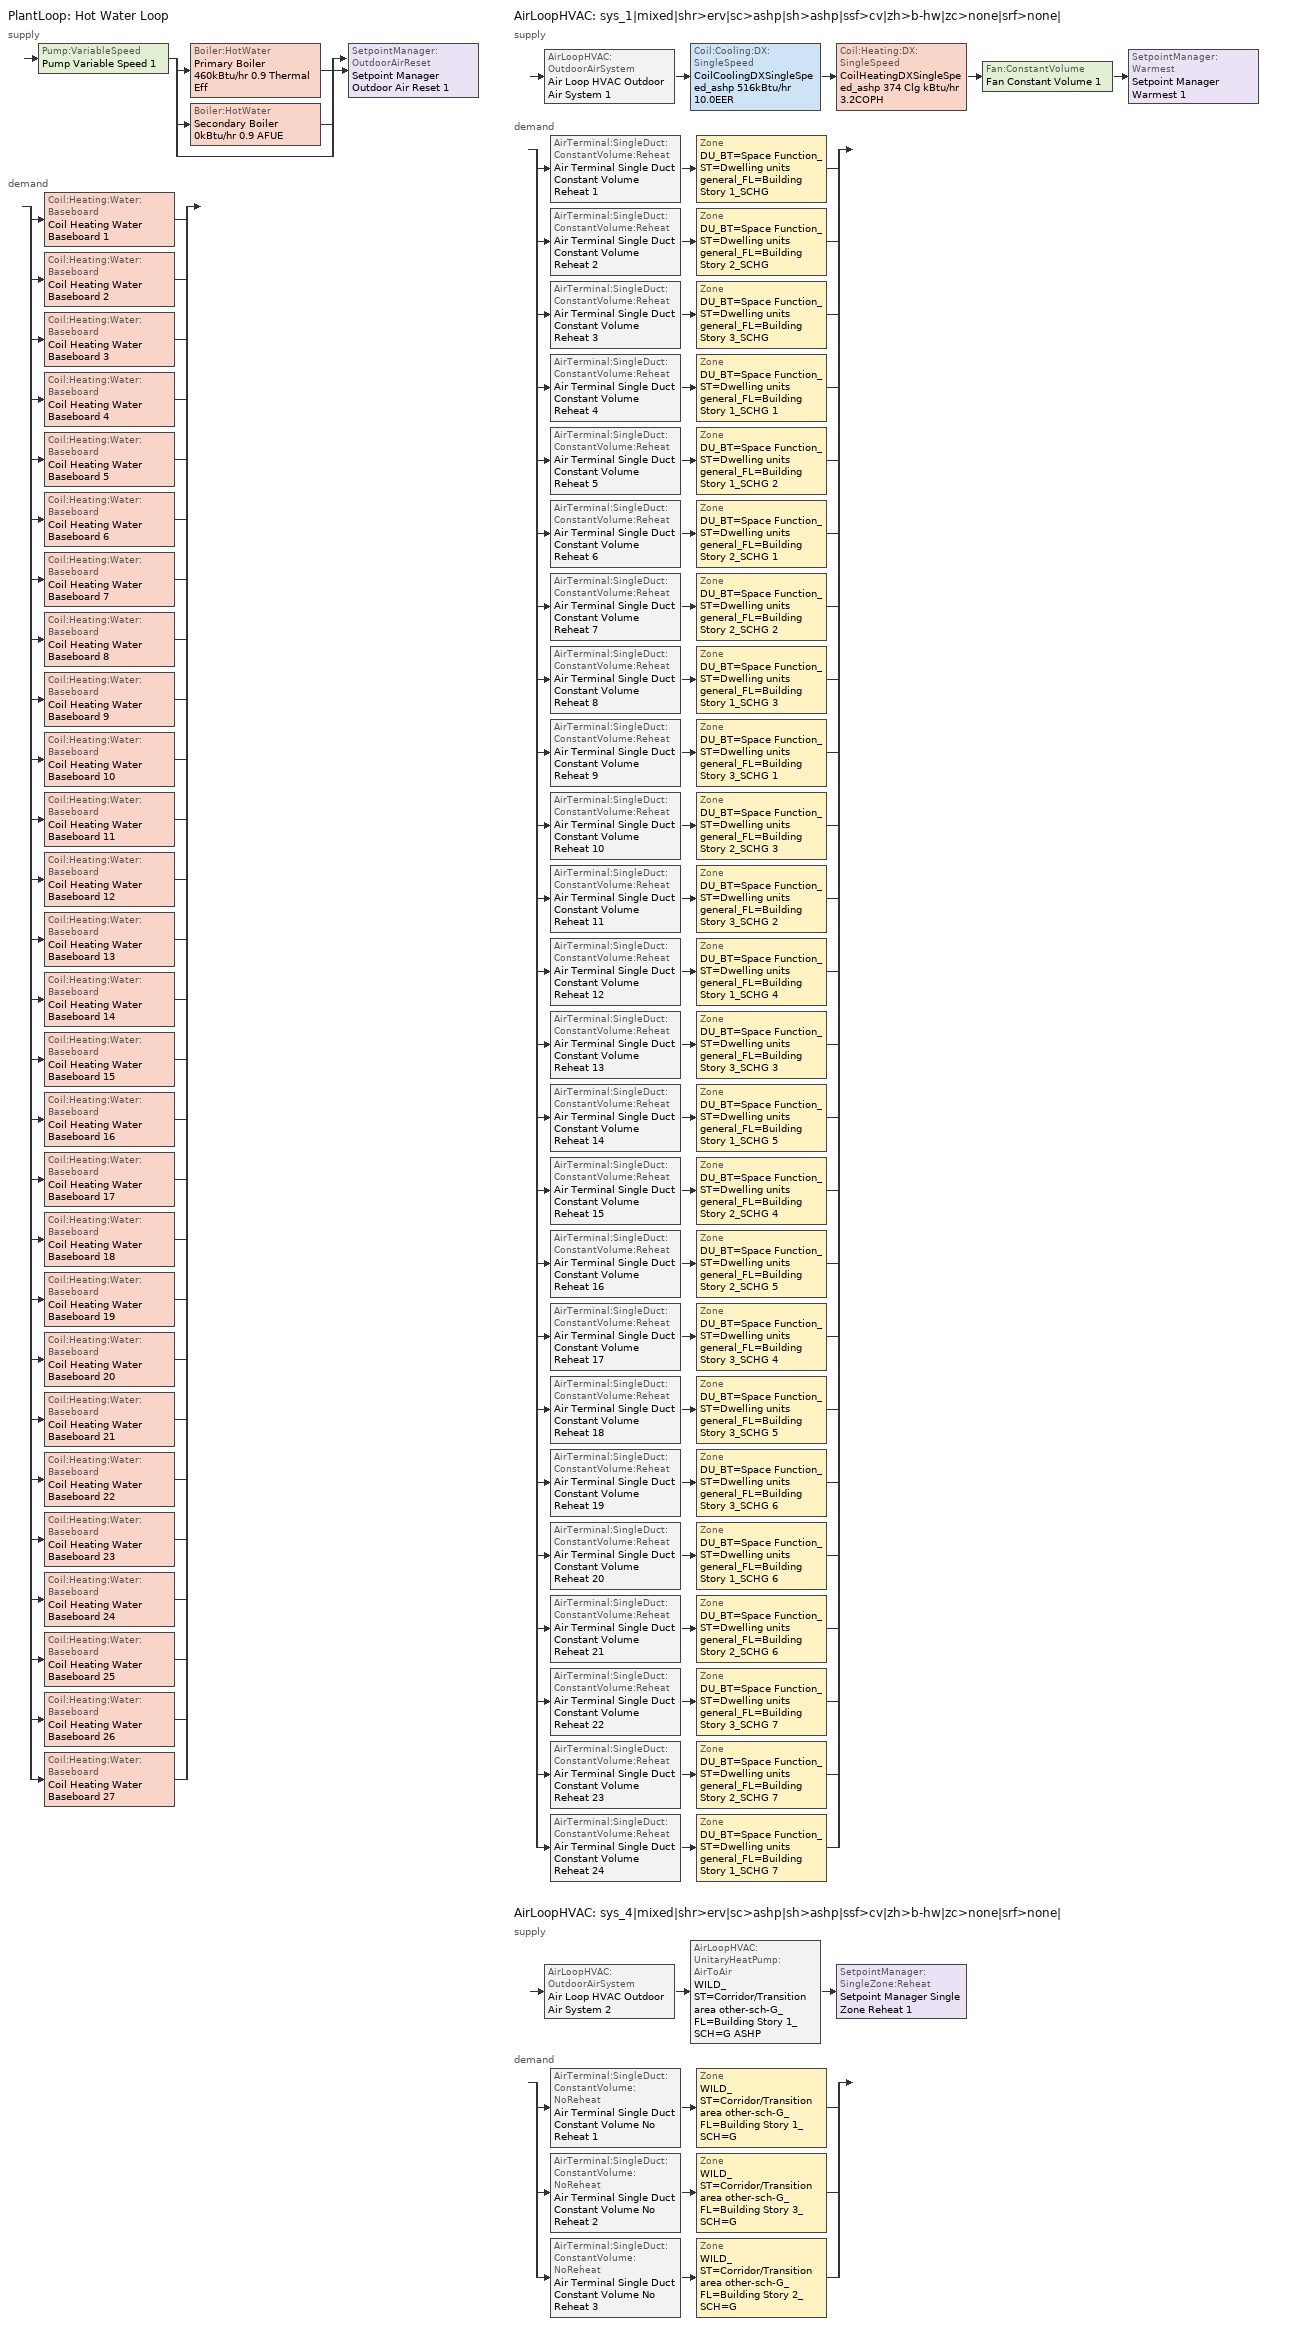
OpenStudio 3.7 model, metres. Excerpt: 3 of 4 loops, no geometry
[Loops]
PlantLoop 'Hot Water Loop'
 supply: Pump:VariableSpeed 'Pump Variable Speed 1' > split
  | Boiler:HotWater 'Primary Boiler 460kBtu/hr 0.9 Thermal Eff'
  | Boiler:HotWater 'Secondary Boiler 0kBtu/hr 0.9 AFUE'
  | bypass
  join > SetpointManager:OutdoorAirReset 'Setpoint Manager Outdoor Air Reset 1'
 demand: split
  | Coil:Heating:Water:Baseboard 'Coil Heating Water Baseboard 1'
  | Coil:Heating:Water:Baseboard 'Coil Heating Water Baseboard 2'
  | Coil:Heating:Water:Baseboard 'Coil Heating Water Baseboard 3'
  | Coil:Heating:Water:Baseboard 'Coil Heating Water Baseboard 4'
  | Coil:Heating:Water:Baseboard 'Coil Heating Water Baseboard 5'
  | Coil:Heating:Water:Baseboard 'Coil Heating Water Baseboard 6'
  | Coil:Heating:Water:Baseboard 'Coil Heating Water Baseboard 7'
  | Coil:Heating:Water:Baseboard 'Coil Heating Water Baseboard 8'
  | Coil:Heating:Water:Baseboard 'Coil Heating Water Baseboard 9'
  | Coil:Heating:Water:Baseboard 'Coil Heating Water Baseboard 10'
  | Coil:Heating:Water:Baseboard 'Coil Heating Water Baseboard 11'
  | Coil:Heating:Water:Baseboard 'Coil Heating Water Baseboard 12'
  | Coil:Heating:Water:Baseboard 'Coil Heating Water Baseboard 13'
  | Coil:Heating:Water:Baseboard 'Coil Heating Water Baseboard 14'
  | Coil:Heating:Water:Baseboard 'Coil Heating Water Baseboard 15'
  | Coil:Heating:Water:Baseboard 'Coil Heating Water Baseboard 16'
  | Coil:Heating:Water:Baseboard 'Coil Heating Water Baseboard 17'
  | Coil:Heating:Water:Baseboard 'Coil Heating Water Baseboard 18'
  | Coil:Heating:Water:Baseboard 'Coil Heating Water Baseboard 19'
  | Coil:Heating:Water:Baseboard 'Coil Heating Water Baseboard 20'
  | Coil:Heating:Water:Baseboard 'Coil Heating Water Baseboard 21'
  | Coil:Heating:Water:Baseboard 'Coil Heating Water Baseboard 22'
  | Coil:Heating:Water:Baseboard 'Coil Heating Water Baseboard 23'
  | Coil:Heating:Water:Baseboard 'Coil Heating Water Baseboard 24'
  | Coil:Heating:Water:Baseboard 'Coil Heating Water Baseboard 25'
  | Coil:Heating:Water:Baseboard 'Coil Heating Water Baseboard 26'
  | Coil:Heating:Water:Baseboard 'Coil Heating Water Baseboard 27'
AirLoopHVAC 'sys_1|mixed|shr>erv|sc>ashp|sh>ashp|ssf>cv|zh>b-hw|zc>none|srf>none|'
 supply: AirLoopHVAC:OutdoorAirSystem 'Air Loop HVAC Outdoor Air System 1' > Coil:Cooling:DX:SingleSpeed 'CoilCoolingDXSingleSpeed_ashp 516kBtu/hr 10.0EER' > Coil:Heating:DX:SingleSpeed 'CoilHeatingDXSingleSpeed_ashp 374 Clg kBtu/hr 3.2COPH' > Fan:ConstantVolume 'Fan Constant Volume 1' > SetpointManager:Warmest 'Setpoint Manager Warmest 1'
 demand: split
  | AirTerminal:SingleDuct:ConstantVolume:Reheat 'Air Terminal Single Duct Constant Volume Reheat 1' > Zone 'DU_BT=Space Function_ST=Dwelling units general_FL=Building Story 1_SCHG'
  | AirTerminal:SingleDuct:ConstantVolume:Reheat 'Air Terminal Single Duct Constant Volume Reheat 2' > Zone 'DU_BT=Space Function_ST=Dwelling units general_FL=Building Story 2_SCHG'
  | AirTerminal:SingleDuct:ConstantVolume:Reheat 'Air Terminal Single Duct Constant Volume Reheat 3' > Zone 'DU_BT=Space Function_ST=Dwelling units general_FL=Building Story 3_SCHG'
  | AirTerminal:SingleDuct:ConstantVolume:Reheat 'Air Terminal Single Duct Constant Volume Reheat 4' > Zone 'DU_BT=Space Function_ST=Dwelling units general_FL=Building Story 1_SCHG 1'
  | AirTerminal:SingleDuct:ConstantVolume:Reheat 'Air Terminal Single Duct Constant Volume Reheat 5' > Zone 'DU_BT=Space Function_ST=Dwelling units general_FL=Building Story 1_SCHG 2'
  | AirTerminal:SingleDuct:ConstantVolume:Reheat 'Air Terminal Single Duct Constant Volume Reheat 6' > Zone 'DU_BT=Space Function_ST=Dwelling units general_FL=Building Story 2_SCHG 1'
  | AirTerminal:SingleDuct:ConstantVolume:Reheat 'Air Terminal Single Duct Constant Volume Reheat 7' > Zone 'DU_BT=Space Function_ST=Dwelling units general_FL=Building Story 2_SCHG 2'
  | AirTerminal:SingleDuct:ConstantVolume:Reheat 'Air Terminal Single Duct Constant Volume Reheat 8' > Zone 'DU_BT=Space Function_ST=Dwelling units general_FL=Building Story 1_SCHG 3'
  | AirTerminal:SingleDuct:ConstantVolume:Reheat 'Air Terminal Single Duct Constant Volume Reheat 9' > Zone 'DU_BT=Space Function_ST=Dwelling units general_FL=Building Story 3_SCHG 1'
  | AirTerminal:SingleDuct:ConstantVolume:Reheat 'Air Terminal Single Duct Constant Volume Reheat 10' > Zone 'DU_BT=Space Function_ST=Dwelling units general_FL=Building Story 2_SCHG 3'
  | AirTerminal:SingleDuct:ConstantVolume:Reheat 'Air Terminal Single Duct Constant Volume Reheat 11' > Zone 'DU_BT=Space Function_ST=Dwelling units general_FL=Building Story 3_SCHG 2'
  | AirTerminal:SingleDuct:ConstantVolume:Reheat 'Air Terminal Single Duct Constant Volume Reheat 12' > Zone 'DU_BT=Space Function_ST=Dwelling units general_FL=Building Story 1_SCHG 4'
  | AirTerminal:SingleDuct:ConstantVolume:Reheat 'Air Terminal Single Duct Constant Volume Reheat 13' > Zone 'DU_BT=Space Function_ST=Dwelling units general_FL=Building Story 3_SCHG 3'
  | AirTerminal:SingleDuct:ConstantVolume:Reheat 'Air Terminal Single Duct Constant Volume Reheat 14' > Zone 'DU_BT=Space Function_ST=Dwelling units general_FL=Building Story 1_SCHG 5'
  | AirTerminal:SingleDuct:ConstantVolume:Reheat 'Air Terminal Single Duct Constant Volume Reheat 15' > Zone 'DU_BT=Space Function_ST=Dwelling units general_FL=Building Story 2_SCHG 4'
  | AirTerminal:SingleDuct:ConstantVolume:Reheat 'Air Terminal Single Duct Constant Volume Reheat 16' > Zone 'DU_BT=Space Function_ST=Dwelling units general_FL=Building Story 2_SCHG 5'
  | AirTerminal:SingleDuct:ConstantVolume:Reheat 'Air Terminal Single Duct Constant Volume Reheat 17' > Zone 'DU_BT=Space Function_ST=Dwelling units general_FL=Building Story 3_SCHG 4'
  | AirTerminal:SingleDuct:ConstantVolume:Reheat 'Air Terminal Single Duct Constant Volume Reheat 18' > Zone 'DU_BT=Space Function_ST=Dwelling units general_FL=Building Story 3_SCHG 5'
  | AirTerminal:SingleDuct:ConstantVolume:Reheat 'Air Terminal Single Duct Constant Volume Reheat 19' > Zone 'DU_BT=Space Function_ST=Dwelling units general_FL=Building Story 3_SCHG 6'
  | AirTerminal:SingleDuct:ConstantVolume:Reheat 'Air Terminal Single Duct Constant Volume Reheat 20' > Zone 'DU_BT=Space Function_ST=Dwelling units general_FL=Building Story 1_SCHG 6'
  | AirTerminal:SingleDuct:ConstantVolume:Reheat 'Air Terminal Single Duct Constant Volume Reheat 21' > Zone 'DU_BT=Space Function_ST=Dwelling units general_FL=Building Story 2_SCHG 6'
  | AirTerminal:SingleDuct:ConstantVolume:Reheat 'Air Terminal Single Duct Constant Volume Reheat 22' > Zone 'DU_BT=Space Function_ST=Dwelling units general_FL=Building Story 3_SCHG 7'
  | AirTerminal:SingleDuct:ConstantVolume:Reheat 'Air Terminal Single Duct Constant Volume Reheat 23' > Zone 'DU_BT=Space Function_ST=Dwelling units general_FL=Building Story 2_SCHG 7'
  | AirTerminal:SingleDuct:ConstantVolume:Reheat 'Air Terminal Single Duct Constant Volume Reheat 24' > Zone 'DU_BT=Space Function_ST=Dwelling units general_FL=Building Story 1_SCHG 7'
AirLoopHVAC 'sys_4|mixed|shr>erv|sc>ashp|sh>ashp|ssf>cv|zh>b-hw|zc>none|srf>none|'
 supply: AirLoopHVAC:OutdoorAirSystem 'Air Loop HVAC Outdoor Air System 2' > AirLoopHVAC:UnitaryHeatPump:AirToAir 'WILD_ST=Corridor/Transition area other-sch-G_FL=Building Story 1_SCH=G ASHP' > SetpointManager:SingleZone:Reheat 'Setpoint Manager Single Zone Reheat 1'
 demand: split
  | AirTerminal:SingleDuct:ConstantVolume:NoReheat 'Air Terminal Single Duct Constant Volume No Reheat 1' > Zone 'WILD_ST=Corridor/Transition area other-sch-G_FL=Building Story 1_SCH=G'
  | AirTerminal:SingleDuct:ConstantVolume:NoReheat 'Air Terminal Single Duct Constant Volume No Reheat 2' > Zone 'WILD_ST=Corridor/Transition area other-sch-G_FL=Building Story 3_SCH=G'
  | AirTerminal:SingleDuct:ConstantVolume:NoReheat 'Air Terminal Single Duct Constant Volume No Reheat 3' > Zone 'WILD_ST=Corridor/Transition area other-sch-G_FL=Building Story 2_SCH=G'
[Sizing:Zone] Zone Cooling Design Supply Air Temperature Input Method=TemperatureDifference; Zone Cooling Design Supply Air Temperature {C}=14; Zone Cooling Design Supply Air Temperature Difference {deltaC}=11; Zone Heating Design Supply Air Temperature Input Method=TemperatureDifference; Zone Heating Design Supply Air Temperature {C}=40; Zone Heating Design Supply Air Temperature Difference {deltaC}=21; Zone Cooling Design Supply Air Humidity Ratio {kg-H2O/kg-air}=0.0085; Zone Heating Design Supply Air Humidity Ratio {kg-H2O/kg-air}=0.008; Zone Heating Sizing Factor=1.3; Zone Cooling Sizing Factor=1; Cooling Design Air Flow Method=DesignDay; Heating Design Air Flow Method=DesignDay; Account for Dedicated Outdoor Air System=No; Dedicated Outdoor Air System Control Strategy=NeutralSupplyAir; Dedicated Outdoor Air Low Setpoint Temperature for Design {C}=autosize; Dedicated Outdoor Air High Setpoint Temperature for Design {C}=autosize; Zone Load Sizing Method=Sensible Load Only No Latent Load; Zone Latent Cooling Design Supply Air Humidity Ratio Input Method=HumidityRatioDifference; Zone Cooling Design Supply Air Humidity Ratio Difference {kgWater/kgDryAir}=0.005; Zone Latent Heating Design Supply Air Humidity Ratio Input Method=HumidityRatioDifference; Zone Humidification Design Supply Air Humidity Ratio Difference {kgWater/kgDryAir}=0.005
DU_BT=Space Function_ST=Dwelling units general_FL=Building Story 1_SCHG; DU_BT=Space Function_ST=Dwelling units general_FL=Building Story 2_SCHG; DU_BT=Space Function_ST=Dwelling units general_FL=Building Story 3_SCHG; DU_BT=Space Function_ST=Dwelling units general_FL=Building Story 1_SCHG 1; DU_BT=Space Function_ST=Dwelling units general_FL=Building Story 1_SCHG 2; DU_BT=Space Function_ST=Dwelling units general_FL=Building Story 2_SCHG 1; DU_BT=Space Function_ST=Dwelling units general_FL=Building Story 2_SCHG 2; DU_BT=Space Function_ST=Dwelling units general_FL=Building Story 1_SCHG 3; DU_BT=Space Function_ST=Dwelling units general_FL=Building Story 3_SCHG 1; DU_BT=Space Function_ST=Dwelling units general_FL=Building Story 2_SCHG 3; DU_BT=Space Function_ST=Dwelling units general_FL=Building Story 3_SCHG 2; DU_BT=Space Function_ST=Dwelling units general_FL=Building Story 1_SCHG 4; DU_BT=Space Function_ST=Dwelling units general_FL=Building Story 3_SCHG 3; DU_BT=Space Function_ST=Dwelling units general_FL=Building Story 1_SCHG 5; DU_BT=Space Function_ST=Dwelling units general_FL=Building Story 2_SCHG 4; DU_BT=Space Function_ST=Dwelling units general_FL=Building Story 2_SCHG 5; DU_BT=Space Function_ST=Dwelling units general_FL=Building Story 3_SCHG 4; DU_BT=Space Function_ST=Dwelling units general_FL=Building Story 3_SCHG 5; DU_BT=Space Function_ST=Dwelling units general_FL=Building Story 3_SCHG 6; DU_BT=Space Function_ST=Dwelling units general_FL=Building Story 1_SCHG 6; DU_BT=Space Function_ST=Dwelling units general_FL=Building Story 2_SCHG 6; DU_BT=Space Function_ST=Dwelling units general_FL=Building Story 3_SCHG 7; DU_BT=Space Function_ST=Dwelling units general_FL=Building Story 2_SCHG 7; DU_BT=Space Function_ST=Dwelling units general_FL=Building Story 1_SCHG 7; WILD_ST=Corridor/Transition area other-sch-G_FL=Building Story 1_SCH=G; WILD_ST=Corridor/Transition area other-sch-G_FL=Building Story 3_SCH=G; WILD_ST=Corridor/Transition area other-sch-G_FL=Building Story 2_SCH=G
[Zone equipment]
DU_BT=Space Function_ST=Dwelling units general_FL=Building Story 1_SCHG: Zone HVAC Baseboard Convective Water 1, Air Terminal Single Duct Constant Volume Reheat 1
DU_BT=Space Function_ST=Dwelling units general_FL=Building Story 2_SCHG: Zone HVAC Baseboard Convective Water 2, Air Terminal Single Duct Constant Volume Reheat 2
DU_BT=Space Function_ST=Dwelling units general_FL=Building Story 3_SCHG: Zone HVAC Baseboard Convective Water 3, Air Terminal Single Duct Constant Volume Reheat 3
DU_BT=Space Function_ST=Dwelling units general_FL=Building Story 1_SCHG 1: Zone HVAC Baseboard Convective Water 4, Air Terminal Single Duct Constant Volume Reheat 4
DU_BT=Space Function_ST=Dwelling units general_FL=Building Story 1_SCHG 2: Zone HVAC Baseboard Convective Water 5, Air Terminal Single Duct Constant Volume Reheat 5
DU_BT=Space Function_ST=Dwelling units general_FL=Building Story 2_SCHG 1: Zone HVAC Baseboard Convective Water 6, Air Terminal Single Duct Constant Volume Reheat 6
DU_BT=Space Function_ST=Dwelling units general_FL=Building Story 2_SCHG 2: Zone HVAC Baseboard Convective Water 7, Air Terminal Single Duct Constant Volume Reheat 7
DU_BT=Space Function_ST=Dwelling units general_FL=Building Story 1_SCHG 3: Zone HVAC Baseboard Convective Water 8, Air Terminal Single Duct Constant Volume Reheat 8
DU_BT=Space Function_ST=Dwelling units general_FL=Building Story 3_SCHG 1: Zone HVAC Baseboard Convective Water 9, Air Terminal Single Duct Constant Volume Reheat 9
DU_BT=Space Function_ST=Dwelling units general_FL=Building Story 2_SCHG 3: Zone HVAC Baseboard Convective Water 10, Air Terminal Single Duct Constant Volume Reheat 10
DU_BT=Space Function_ST=Dwelling units general_FL=Building Story 3_SCHG 2: Zone HVAC Baseboard Convective Water 11, Air Terminal Single Duct Constant Volume Reheat 11
DU_BT=Space Function_ST=Dwelling units general_FL=Building Story 1_SCHG 4: Zone HVAC Baseboard Convective Water 12, Air Terminal Single Duct Constant Volume Reheat 12
DU_BT=Space Function_ST=Dwelling units general_FL=Building Story 3_SCHG 3: Zone HVAC Baseboard Convective Water 13, Air Terminal Single Duct Constant Volume Reheat 13
DU_BT=Space Function_ST=Dwelling units general_FL=Building Story 1_SCHG 5: Zone HVAC Baseboard Convective Water 14, Air Terminal Single Duct Constant Volume Reheat 14
DU_BT=Space Function_ST=Dwelling units general_FL=Building Story 2_SCHG 4: Zone HVAC Baseboard Convective Water 15, Air Terminal Single Duct Constant Volume Reheat 15
DU_BT=Space Function_ST=Dwelling units general_FL=Building Story 2_SCHG 5: Zone HVAC Baseboard Convective Water 16, Air Terminal Single Duct Constant Volume Reheat 16
DU_BT=Space Function_ST=Dwelling units general_FL=Building Story 3_SCHG 4: Zone HVAC Baseboard Convective Water 17, Air Terminal Single Duct Constant Volume Reheat 17
DU_BT=Space Function_ST=Dwelling units general_FL=Building Story 3_SCHG 5: Zone HVAC Baseboard Convective Water 18, Air Terminal Single Duct Constant Volume Reheat 18
DU_BT=Space Function_ST=Dwelling units general_FL=Building Story 3_SCHG 6: Zone HVAC Baseboard Convective Water 19, Air Terminal Single Duct Constant Volume Reheat 19
DU_BT=Space Function_ST=Dwelling units general_FL=Building Story 1_SCHG 6: Zone HVAC Baseboard Convective Water 20, Air Terminal Single Duct Constant Volume Reheat 20
DU_BT=Space Function_ST=Dwelling units general_FL=Building Story 2_SCHG 6: Zone HVAC Baseboard Convective Water 21, Air Terminal Single Duct Constant Volume Reheat 21
DU_BT=Space Function_ST=Dwelling units general_FL=Building Story 3_SCHG 7: Zone HVAC Baseboard Convective Water 22, Air Terminal Single Duct Constant Volume Reheat 22
DU_BT=Space Function_ST=Dwelling units general_FL=Building Story 2_SCHG 7: Zone HVAC Baseboard Convective Water 23, Air Terminal Single Duct Constant Volume Reheat 23
DU_BT=Space Function_ST=Dwelling units general_FL=Building Story 1_SCHG 7: Zone HVAC Baseboard Convective Water 24, Air Terminal Single Duct Constant Volume Reheat 24
WILD_ST=Corridor/Transition area other-sch-G_FL=Building Story 1_SCH=G: Zone HVAC Baseboard Convective Water 25, Air Terminal Single Duct Constant Volume No Reheat 1
WILD_ST=Corridor/Transition area other-sch-G_FL=Building Story 3_SCH=G: Zone HVAC Baseboard Convective Water 26, Air Terminal Single Duct Constant Volume No Reheat 2
WILD_ST=Corridor/Transition area other-sch-G_FL=Building Story 2_SCH=G: Zone HVAC Baseboard Convective Water 27, Air Terminal Single Duct Constant Volume No Reheat 3
[PlantLoop]
Hot Water Loop: Fluid Type=Water; Glycol Concentration=0; Plant Loop Volume {m3}=Autocalculate; Load Distribution Scheme=Optimal
[Sizing:Plant]
Hot Water Loop: Loop Type=Heating; Design Loop Exit Temperature {C}=82; Loop Design Temperature Difference {deltaC}=16; Sizing Option=NonCoincident; Zone Timesteps in Averaging Window=1; Coincident Sizing Factor Mode=None
[Pump:VariableSpeed]
Pump Variable Speed 1: Rated Pump Head {Pa}=200710; Motor Efficiency=0.855; Pump Control Type=Intermittent; Skin Loss Radiative Fraction=0.5; Design Power Sizing Method=PowerPerFlowPerPressure; Design Electric Power per Unit Flow Rate {W/(m3/s)}=348701.1; Design Shaft Power per Unit Flow Rate per Unit Head {W-s/m3-Pa}=1.28205; Design Minimum Flow Rate Fraction=0
[Boiler:HotWater] Fuel Type=NaturalGas; Nominal Thermal Efficiency=0.9; Normalized Boiler Efficiency Curve=BOILER-EFFFPLR-NECB2011; Water Outlet Upper Temperature Limit {C}=99; Boiler Flow Mode=ConstantFlow; On Cycle Parasitic Electric Load {W}=0; Off Cycle Parasitic Fuel Load {W}=0; Sizing Factor=1
Name | Nominal Capacity {W}
Primary Boiler 460kBtu/hr 0.9 Thermal Eff | 134844
Secondary Boiler 0kBtu/hr 0.9 AFUE | 0.001
[SetpointManager:OutdoorAirReset]
Setpoint Manager Outdoor Air Reset 1: Control Variable=Temperature; Setpoint at Outdoor Low Temperature {C}=82; Outdoor Low Temperature {C}=-16; Setpoint at Outdoor High Temperature {C}=60; Outdoor High Temperature {C}=0; Setpoint Node or NodeList=Hot Water Loop Supply Outlet Node
[AirLoopHVAC] Design Supply Air Flow Rate {m3/s}=autosize; Design Return Air Flow Fraction of Supply Air Flow=1
Name | Availability Schedule
sys_1|mixed|shr>erv|sc>ashp|sh>ashp|ssf>cv|zh>b-hw|zc>none|srf>none| | sys_1|mixed|shr>none|sc>ashp|sh>ashp|ssf>cv|zh>b-hw|zc>none|srf>none| Occ Sch
sys_4|mixed|shr>erv|sc>ashp|sh>ashp|ssf>cv|zh>b-hw|zc>none|srf>none| | sys_4|mixed|shr>none|sc>ashp|sh>ashp|ssf>cv|zh>b-hw|zc>none|srf>none| Occ Sch
[Sizing:System] Design Outdoor Air Flow Rate {m3/s}=Autosize; Central Heating Maximum System Air Flow Ratio=1; Preheat Design Temperature {C}=7; Preheat Design Humidity Ratio {kg-H2O/kg-Air}=0.008; Precool Design Temperature {C}=13; Precool Design Humidity Ratio {kg-H2O/kg-Air}=0.008; Central Cooling Design Supply Air Temperature {C}=13; Central Heating Design Supply Air Temperature {C}=43; Sizing Option=NonCoincident; Central Cooling Design Supply Air Humidity Ratio {kg-H2O/kg-Air}=0.0085; Central Heating Design Supply Air Humidity Ratio {kg-H2O/kg-Air}=0.008; Cooling Design Air Flow Method=DesignDay; Cooling Design Air Flow Rate {m3/s}=0; Heating Design Air Flow Method=DesignDay; Heating Design Air Flow Rate {m3/s}=0; System Outdoor Air Method=ZoneSum; Zone Maximum Outdoor Air Fraction=1; Cooling Supply Air Flow Rate Per Floor Area {m3/s-m2}=0.00996765; Cooling Fraction of Autosized Cooling Supply Air Flow Rate=1; Cooling Supply Air Flow Rate Per Unit Cooling Capacity {m3/s-W}=3.94755e-05; Heating Supply Air Flow Rate Per Floor Area {m3/s-m2}=0.00996765; Heating Fraction of Autosized Heating Supply Air Flow Rate=1; Heating Fraction of Autosized Cooling Supply Air Flow Rate=1; Heating Supply Air Flow Rate Per Unit Heating Capacity {m3/s-W}=3.15882e-05; Cooling Design Capacity Method=CoolingDesignCapacity; Cooling Design Capacity {W}=autosize; Cooling Design Capacity Per Floor Area {W/m2}=234.7; Fraction of Autosized Cooling Design Capacity=1; Heating Design Capacity Method=HeatingDesignCapacity; Heating Design Capacity {W}=autosize; Heating Design Capacity Per Floor Area {W/m2}=157; Fraction of Autosized Heating Design Capacity=1; Central Cooling Capacity Control Method=OnOff; Occupant Diversity=autosize
Name | Type of Load to Size On | 100% Outdoor Air in Cooling | 100% Outdoor Air in Heating
sys_1|mixed|shr>erv|sc>ashp|sh>ashp|ssf>cv|zh>b-hw|zc>none|srf>none| | Total | Yes | Yes
sys_4|mixed|shr>erv|sc>ashp|sh>ashp|ssf>cv|zh>b-hw|zc>none|srf>none| | Sensible | No | No
[Fan:ConstantVolume]
Fan Constant Volume 1: Availability Schedule=Always On Discrete; Fan Total Efficiency=0.39975; Pressure Rise {Pa}=640; Maximum Flow Rate {m3/s}=AutoSize; Motor Efficiency=0.615
[Coil:Heating:DX:SingleSpeed] Availability Schedule=Always On Discrete; Rated Air Flow Rate {m3/s}=Autosize; Rated Supply Fan Power Per Volume Flow Rate 2017 {W/(m3/s)}=773.3; Rated Supply Fan Power Per Volume Flow Rate 2023 {W/(m3/s)}=934.4; Total Heating Capacity Function of Temperature Curve=DXHEAT-NECB2011-REF-CAPFT; Total Heating Capacity Function of Flow Fraction Curve=DXHEAT-NECB2011-REF-CAPFFLOW; Energy Input Ratio Function of Temperature Curve=DXHEAT-NECB2011-REF-EIRFT; Energy Input Ratio Function of Flow Fraction Curve=DXHEAT-NECB2011-REF-EIRFFLOW; Part Load Fraction Correlation Curve=DXHEAT-NECB2011-REF-PLFFPLR; Minimum Outdoor Dry-Bulb Temperature for Compressor Operation {C}=-10; Defrost Strategy=Resistive; Defrost Control=Timed; Defrost Time Period Fraction=0.166667; Resistive Defrost Heater Capacity {W}=2000
Name | Rated Total Heating Capacity {W} | Rated COP {W/W}
CoilHeatingDXSingleSpeed_ashp 374 Clg kBtu/hr 3.2COPH | 109628 | 3.57556
CoilHeatingDXSingleSpeed_ashp 1 31 Clg kBtu/hr 3.3COPH | 9181.54 | 3.5199
[Coil:Cooling:DX:SingleSpeed] Availability Schedule=Always On Discrete; Rated Total Cooling Capacity {W}=autosize; Rated Sensible Heat Ratio=autosize; Rated Air Flow Rate {m3/s}=autosize; Rated Evaporator Fan Power Per Volume Flow Rate 2017 {W/(m3/s)}=773.3; Rated Evaporator Fan Power Per Volume Flow Rate 2023 {W/(m3/s)}=934.4; Total Cooling Capacity Function of Temperature Curve=DXCOOL-NECB2011-REF-CAPFT; Total Cooling Capacity Function of Flow Fraction Curve=DXCOOL-NECB2011-REF-CAPFFLOW; Energy Input Ratio Function of Temperature Curve=DXCOOL-NECB2011-REF-COOLEIRFT; Energy Input Ratio Function of Flow Fraction Curve=DXCOOL-NECB2011-REF-COOLEIRFFLOW; Part Load Fraction Correlation Curve=DXCOOL-NECB2011-REF-COOLPLFFPLR; Minimum Outdoor Dry-Bulb Temperature for Compressor Operation {C}=-25; Nominal Time for Condensate Removal to Begin {s}=0; Ratio of Initial Moisture Evaporation Rate and Steady State Latent Capacity=0; Maximum Cycling Rate {cycles/hr}=0; Latent Capacity Time Constant {s}=0; Condenser Type=AirCooled; Evaporative Condenser Effectiveness=0.9; Evaporative Condenser Air Flow Rate {m3/s}=autosize; Evaporative Condenser Pump Rated Power Consumption {W}=autosize; Crankcase Heater Capacity {W}=0; Maximum Outdoor Dry-Bulb Temperature for Crankcase Heater Operation {C}=10; Basin Heater Capacity {W/K}=0; Basin Heater Setpoint Temperature {C}=2
Name | Rated COP {W/W}
CoilCoolingDXSingleSpeed_ashp 516kBtu/hr 10.0EER | 3.46672
CoilCoolingDXSingleSpeed_ashp 1 43kBtu/hr 11.0EER | 3.79975
[Controller:OutdoorAir] Minimum Outdoor Air Flow Rate {m3/s}=autosize; Maximum Outdoor Air Flow Rate {m3/s}=Autosize; Economizer Control Action Type=ModulateFlow; Lockout Type=NoLockout; Minimum Limit Type=FixedMinimum; High Humidity Control=No; Economizer Operation Staging=InterlockedWithMechanicalCooling
Name | Economizer Control Type | Minimum Outdoor Air Schedule | Controller Mechanical Ventilation | Heat Recovery Bypass Control Type | Economizer Maximum Limit Dry-Bulb Temperature {C} | Economizer Maximum Limit Enthalpy {J/kg} | Economizer Minimum Limit Dry-Bulb Temperature {C}
Controller Outdoor Air 1 | DifferentialEnthalpy | sys_1|mixed|shr>none|sc>ashp|sh>ashp|ssf>cv|zh>b-hw|zc>none|srf>none| Occ Sch | Controller Mechanical Ventilation 1 | BypassWhenWithinEconomizerLimits
Controller Outdoor Air 2 | NoEconomizer | sys_4|mixed|shr>none|sc>ashp|sh>ashp|ssf>cv|zh>b-hw|zc>none|srf>none| Occ Sch | Controller Mechanical Ventilation 2 | BypassWhenOAFlowGreaterThanMinimum | 28 | 64000 | -100
[Controller:MechanicalVentilation] Availability Schedule=Always On Discrete; System Outdoor Air Method=ZoneSum
Controller Mechanical Ventilation 1; Controller Mechanical Ventilation 2
[AirLoopHVAC:OutdoorAirSystem]
Name | Controller
Air Loop HVAC Outdoor Air System 1 | Controller Outdoor Air 1
Air Loop HVAC Outdoor Air System 2 | Controller Outdoor Air 2
[SetpointManager:Warmest]
Setpoint Manager Warmest 1: Control Variable=Temperature; Minimum Setpoint Temperature {C}=13; Maximum Setpoint Temperature {C}=20; Strategy=MaximumTemperature; Setpoint Node or NodeList=sys_1|mixed|shr>erv|sc>ashp|sh>ashp|ssf>cv|zh>b-hw|zc>none|srf>none| Supply Outlet Node
[Coil:Heating:Water:Baseboard] Heating Design Capacity Method=HeatingDesignCapacity; Heating Design Capacity {W}=autosize; Heating Design Capacity Per Floor Area {W/m2}=0; Fraction of Autosized Heating Design Capacity=0.8
Coil Heating Water Baseboard 1; Coil Heating Water Baseboard 2; Coil Heating Water Baseboard 3; Coil Heating Water Baseboard 4; Coil Heating Water Baseboard 5; Coil Heating Water Baseboard 6; Coil Heating Water Baseboard 7; Coil Heating Water Baseboard 8; Coil Heating Water Baseboard 9; Coil Heating Water Baseboard 10; Coil Heating Water Baseboard 11; Coil Heating Water Baseboard 12; Coil Heating Water Baseboard 13; Coil Heating Water Baseboard 14; Coil Heating Water Baseboard 15; Coil Heating Water Baseboard 16; Coil Heating Water Baseboard 17; Coil Heating Water Baseboard 18; Coil Heating Water Baseboard 19; Coil Heating Water Baseboard 20; Coil Heating Water Baseboard 21; Coil Heating Water Baseboard 22; Coil Heating Water Baseboard 23; Coil Heating Water Baseboard 24; Coil Heating Water Baseboard 25; Coil Heating Water Baseboard 26; Coil Heating Water Baseboard 27
[ZoneHVAC:Baseboard:Convective:Water] Availability Schedule=Always On Discrete
Name | Heating Coil
Zone HVAC Baseboard Convective Water 1 | Coil Heating Water Baseboard 1
Zone HVAC Baseboard Convective Water 2 | Coil Heating Water Baseboard 2
Zone HVAC Baseboard Convective Water 3 | Coil Heating Water Baseboard 3
Zone HVAC Baseboard Convective Water 4 | Coil Heating Water Baseboard 4
Zone HVAC Baseboard Convective Water 5 | Coil Heating Water Baseboard 5
Zone HVAC Baseboard Convective Water 6 | Coil Heating Water Baseboard 6
Zone HVAC Baseboard Convective Water 7 | Coil Heating Water Baseboard 7
Zone HVAC Baseboard Convective Water 8 | Coil Heating Water Baseboard 8
Zone HVAC Baseboard Convective Water 9 | Coil Heating Water Baseboard 9
Zone HVAC Baseboard Convective Water 10 | Coil Heating Water Baseboard 10
Zone HVAC Baseboard Convective Water 11 | Coil Heating Water Baseboard 11
Zone HVAC Baseboard Convective Water 12 | Coil Heating Water Baseboard 12
Zone HVAC Baseboard Convective Water 13 | Coil Heating Water Baseboard 13
Zone HVAC Baseboard Convective Water 14 | Coil Heating Water Baseboard 14
Zone HVAC Baseboard Convective Water 15 | Coil Heating Water Baseboard 15
Zone HVAC Baseboard Convective Water 16 | Coil Heating Water Baseboard 16
Zone HVAC Baseboard Convective Water 17 | Coil Heating Water Baseboard 17
Zone HVAC Baseboard Convective Water 18 | Coil Heating Water Baseboard 18
Zone HVAC Baseboard Convective Water 19 | Coil Heating Water Baseboard 19
Zone HVAC Baseboard Convective Water 20 | Coil Heating Water Baseboard 20
Zone HVAC Baseboard Convective Water 21 | Coil Heating Water Baseboard 21
Zone HVAC Baseboard Convective Water 22 | Coil Heating Water Baseboard 22
Zone HVAC Baseboard Convective Water 23 | Coil Heating Water Baseboard 23
Zone HVAC Baseboard Convective Water 24 | Coil Heating Water Baseboard 24
Zone HVAC Baseboard Convective Water 25 | Coil Heating Water Baseboard 25
Zone HVAC Baseboard Convective Water 26 | Coil Heating Water Baseboard 26
Zone HVAC Baseboard Convective Water 27 | Coil Heating Water Baseboard 27
[Coil:Heating:Gas] Availability Schedule=Always On Discrete; Gas Burner Efficiency=0.95; Nominal Capacity {W}=AutoSize; On Cycle Parasitic Electric Load {W}=0; Part Load Fraction Correlation Curve=FURNACE-EFFPLR-NECB2011; Off Cycle Parasitic Gas Load {W}=0
Coil Heating Gas 1; Coil Heating Gas 2; Coil Heating Gas 3; Coil Heating Gas 4; Coil Heating Gas 5; Coil Heating Gas 6; Coil Heating Gas 7; Coil Heating Gas 8; Coil Heating Gas 9; Coil Heating Gas 10; Coil Heating Gas 11; Coil Heating Gas 12; Coil Heating Gas 13; Coil Heating Gas 14; Coil Heating Gas 15; Coil Heating Gas 16; Coil Heating Gas 17; Coil Heating Gas 18; Coil Heating Gas 19; Coil Heating Gas 20; Coil Heating Gas 21; Coil Heating Gas 22; Coil Heating Gas 23; Coil Heating Gas 24; Coil Heating Gas 25
[AirTerminal:SingleDuct:ConstantVolume:Reheat] Availability Schedule=Always On Discrete; Maximum Air Flow Rate {m3/s}=autosize; Maximum Hot Water or Steam Flow Rate {m3/s}=autosize; Minimum Hot Water or Steam Flow Rate {m3/s}=0; Convergence Tolerance=0.001; Maximum Reheat Air Temperature {C}=35
Name | Reheat Coil
Air Terminal Single Duct Constant Volume Reheat 1 | Coil Heating Gas 1
Air Terminal Single Duct Constant Volume Reheat 2 | Coil Heating Gas 2
Air Terminal Single Duct Constant Volume Reheat 3 | Coil Heating Gas 3
Air Terminal Single Duct Constant Volume Reheat 4 | Coil Heating Gas 4
Air Terminal Single Duct Constant Volume Reheat 5 | Coil Heating Gas 5
Air Terminal Single Duct Constant Volume Reheat 6 | Coil Heating Gas 6
Air Terminal Single Duct Constant Volume Reheat 7 | Coil Heating Gas 7
Air Terminal Single Duct Constant Volume Reheat 8 | Coil Heating Gas 8
Air Terminal Single Duct Constant Volume Reheat 9 | Coil Heating Gas 9
Air Terminal Single Duct Constant Volume Reheat 10 | Coil Heating Gas 10
Air Terminal Single Duct Constant Volume Reheat 11 | Coil Heating Gas 11
Air Terminal Single Duct Constant Volume Reheat 12 | Coil Heating Gas 12
Air Terminal Single Duct Constant Volume Reheat 13 | Coil Heating Gas 13
Air Terminal Single Duct Constant Volume Reheat 14 | Coil Heating Gas 14
Air Terminal Single Duct Constant Volume Reheat 15 | Coil Heating Gas 15
Air Terminal Single Duct Constant Volume Reheat 16 | Coil Heating Gas 16
Air Terminal Single Duct Constant Volume Reheat 17 | Coil Heating Gas 17
Air Terminal Single Duct Constant Volume Reheat 18 | Coil Heating Gas 18
Air Terminal Single Duct Constant Volume Reheat 19 | Coil Heating Gas 19
Air Terminal Single Duct Constant Volume Reheat 20 | Coil Heating Gas 20
Air Terminal Single Duct Constant Volume Reheat 21 | Coil Heating Gas 21
Air Terminal Single Duct Constant Volume Reheat 22 | Coil Heating Gas 22
Air Terminal Single Duct Constant Volume Reheat 23 | Coil Heating Gas 23
Air Terminal Single Duct Constant Volume Reheat 24 | Coil Heating Gas 24
[Fan:OnOff]
Fan On Off 1: Availability Schedule=Always On Discrete; Fan Total Efficiency=0.39975; Pressure Rise {Pa}=622.722; Maximum Flow Rate {m3/s}=autosize; Motor Efficiency=0.615; Motor In Airstream Fraction=1; Fan Power Ratio Function of Speed Ratio Curve=Fan On Off Power Curve; Fan Efficiency Ratio Function of Speed Ratio Curve=Fan On Off Efficiency Curve
[AirLoopHVAC:UnitaryHeatPump:AirToAir]
WILD_ST=Corridor/Transition area other-sch-G_FL=Building Story 1_SCH=G ASHP: Availability Schedule=Always On Discrete; Supply Air Flow Rate During Cooling Operation {m3/s}=Autosize; Supply Air Flow Rate During Heating Operation {m3/s}=Autosize; Controlling Zone or Thermostat Location=WILD_ST=Corridor/Transition area other-sch-G_FL=Building Story 1_SCH=G; Supply Air Fan=Fan On Off 1; Heating Coil=CoilHeatingDXSingleSpeed_ashp 1 31 Clg kBtu/hr 3.3COPH; Cooling Coil=CoilCoolingDXSingleSpeed_ashp 1 43kBtu/hr 11.0EER; Supplemental Heating Coil=Coil Heating Gas 25; Maximum Supply Air Temperature from Supplemental Heater {C}=Autosize; Supply Air Fan Operating Mode Schedule=sys_4|mixed|shr>none|sc>ashp|sh>ashp|ssf>cv|zh>b-hw|zc>none|srf>none| Occ Sch
[SetpointManager:SingleZone:Reheat]
Setpoint Manager Single Zone Reheat 1: Minimum Supply Air Temperature {C}=13; Maximum Supply Air Temperature {C}=43; Control Zone=WILD_ST=Corridor/Transition area other-sch-G_FL=Building Story 1_SCH=G; Setpoint Node or NodeList=sys_4|mixed|shr>erv|sc>ashp|sh>ashp|ssf>cv|zh>b-hw|zc>none|srf>none| Supply Outlet Node
[AirTerminal:SingleDuct:ConstantVolume:NoReheat] Availability Schedule=Always On Discrete; Maximum Air Flow Rate {m3/s}=AutoSize
Air Terminal Single Duct Constant Volume No Reheat 1; Air Terminal Single Duct Constant Volume No Reheat 2; Air Terminal Single Duct Constant Volume No Reheat 3
[Schedule:Ruleset]
Name | Default Day Schedule | Summer Design Day Schedule | Winter Design Day Schedule
sys_1|mixed|shr>none|sc>ashp|sh>ashp|ssf>cv|zh>b-hw|zc>none|srf>none| Occ Sch | sys_1|mixed|shr>none|sc>ashp|sh>ashp|ssf>cv|zh>b-hw|zc>none|srf>none| Occ Sch Default | sys_1|mixed|shr>none|sc>ashp|sh>ashp|ssf>cv|zh>b-hw|zc>none|srf>none| Occ Sch Summer Design Day | sys_1|mixed|shr>none|sc>ashp|sh>ashp|ssf>cv|zh>b-hw|zc>none|srf>none| Occ Sch Winter Design Day
sys_4|mixed|shr>none|sc>ashp|sh>ashp|ssf>cv|zh>b-hw|zc>none|srf>none| Occ Sch | sys_4|mixed|shr>none|sc>ashp|sh>ashp|ssf>cv|zh>b-hw|zc>none|srf>none| Occ Sch Default | sys_4|mixed|shr>none|sc>ashp|sh>ashp|ssf>cv|zh>b-hw|zc>none|srf>none| Occ Sch Summer Design Day | sys_4|mixed|shr>none|sc>ashp|sh>ashp|ssf>cv|zh>b-hw|zc>none|srf>none| Occ Sch Winter Design Day
[Schedule:Day]
sys_1|mixed|shr>none|sc>ashp|sh>ashp|ssf>cv|zh>b-hw|zc>none|srf>none| Occ Sch Default; sys_1|mixed|shr>none|sc>ashp|sh>ashp|ssf>cv|zh>b-hw|zc>none|srf>none| Occ Sch Winter Design Day; sys_1|mixed|shr>none|sc>ashp|sh>ashp|ssf>cv|zh>b-hw|zc>none|srf>none| Occ Sch Summer Design Day; sys_4|mixed|shr>none|sc>ashp|sh>ashp|ssf>cv|zh>b-hw|zc>none|srf>none| Occ Sch Default; sys_4|mixed|shr>none|sc>ashp|sh>ashp|ssf>cv|zh>b-hw|zc>none|srf>none| Occ Sch Winter Design Day; sys_4|mixed|shr>none|sc>ashp|sh>ashp|ssf>cv|zh>b-hw|zc>none|srf>none| Occ Sch Summer Design Day: 24, 0, 1
[Schedule:Constant]
Always On Discrete: Value=1
[Curve:Cubic]
Name | Coefficient1 Constant | Coefficient2 x | Coefficient3 x**2 | Coefficient4 x**3 | Minimum Value of x | Maximum Value of x
Fan On Off Efficiency Curve | 1 | 0 | 0 | 0 | 0 | 1
DXHEAT-NECB2011-REF-CAPFT | 0.729009 | 0.0319275 | 0.000136404 | -8.748e-06 | -20 | 20
DXHEAT-NECB2011-REF-CAPFFLOW | 0.84 | 0.16 | 0 | 0 | 0.5 | 1.5
DXHEAT-NECB2011-REF-EIRFT | 1.2183 | -0.03612 | 0.00142 | -2.68e-05 | -20 | 20
DXHEAT-NECB2011-REF-PLFFPLR | 0.3696 | 2.3362 | -2.9577 | 1.2596 | 0.7 | 1
DXCOOL-NECB2011-REF-COOLPLFFPLR | 0.0277 | 4.9151 | -8.184 | 4.2702 | 0.7 | 1
BOILER-EFFFPLR-NECB2011 | 0.3831 | 2.0567 | -2.6469 | 1.2148 | 0 | 1
FURNACE-EFFPLR-NECB2011 | 0.722 | 0.8211 | -1.0396 | 0.5 | 0 | 1
[Curve:Quadratic]
Name | Coefficient1 Constant | Coefficient2 x | Coefficient3 x**2 | Minimum Value of x | Maximum Value of x
DXHEAT-NECB2011-REF-EIRFFLOW | 1.3824 | -0.4336 | 0.0512 | 0 | 1
DXCOOL-NECB2011-REF-CAPFFLOW | 0.8 | 0.2 | 0 | 0.5 | 1.5
DXCOOL-NECB2011-REF-COOLEIRFFLOW | 1.1552 | -0.1808 | 0.0256 | 0.5 | 1.5
[Curve:Biquadratic] Minimum Value of x=13; Maximum Value of x=24; Minimum Value of y=24; Maximum Value of y=46
Name | Coefficient1 Constant | Coefficient2 x | Coefficient3 x**2 | Coefficient4 y | Coefficient5 y**2 | Coefficient6 x*y
DXCOOL-NECB2011-REF-CAPFT | 0.867905 | 0.0142459 | 0.00055436 | -0.0075575 | 3.3e-05 | -0.0001918
DXCOOL-NECB2011-REF-COOLEIRFT | 0.114171 | 0.0281822 | -0.0004199 | 0.0214108 | 0.000161028 | -0.000679104
[Curve:Exponent]
Fan On Off Power Curve: Coefficient1 Constant=1; Coefficient2 Constant=0; Coefficient3 Constant=0; Minimum Value of x=0; Maximum Value of x=1
